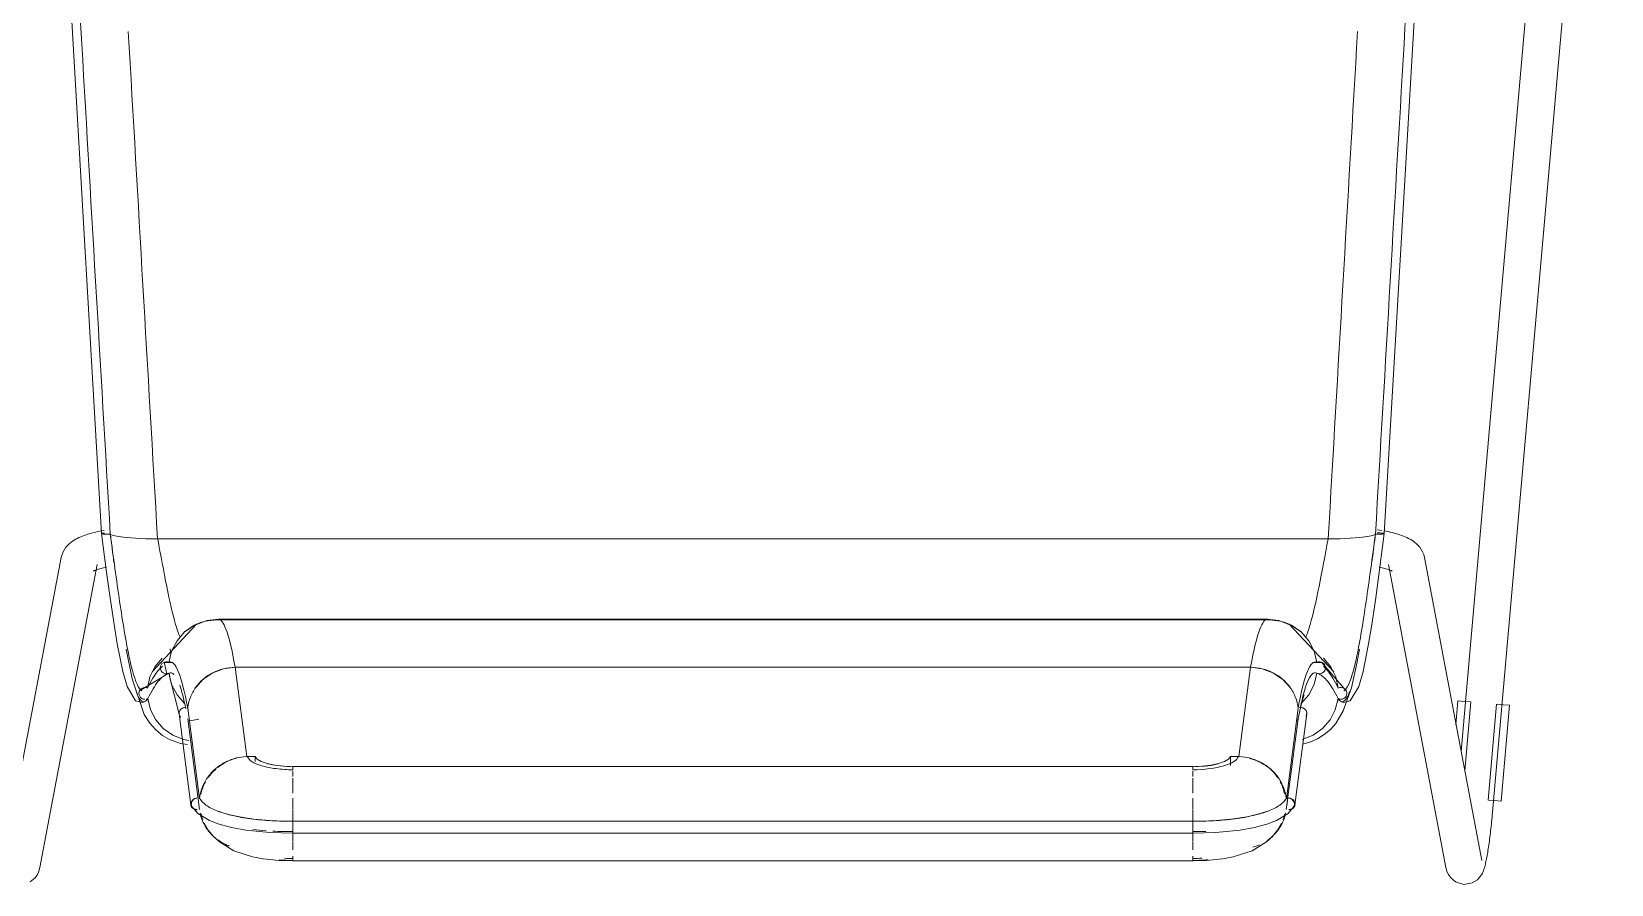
# Model space of a CAD drawing. Header units: millimetres. Extents: x 155927 to 326028, y -36033 to 97293.
# Drawn here: x 217622 to 218140, y 11463 to 11742 of the extents above; entities that cross this region are included whole.
import ezdxf

# ---------------------------------------------------------------- set-up
doc = ezdxf.new("R2010")
doc.units = ezdxf.units.MM
doc.header["$MEASUREMENT"] = 0
doc.layers.add('I-FURN', color=8, linetype='CONTINUOUS', lineweight=9)

msp = doc.modelspace()

# ---------------------------------------------------------------- linework, layer by layer
at = {"layer": 'I-FURN'}
for p, q in [((218127.88, 11930.92), (218090.58, 11506.42)), ((218100.88, 11486.55), (218139.83, 11929.87)), ((217645.16, 11577.84), (217625.88, 11909.75)), ((218065.4, 11577.84), (218084.68, 11909.75)), ((217643.23, 11578.34), (217643.89, 11578.49)), ((217643.89, 11578.49), (217644.57, 11578.62)), ((217644.57, 11578.62), (217645.27, 11578.75)), ((217645.27, 11578.75), (217645.97, 11578.86)), ((218063.87, 11578.97), (218063.15, 11579.07)), ((218064.59, 11578.86), (218063.87, 11578.97)), ((218065.99, 11578.62), (218065.29, 11578.75)), ((218066.67, 11578.49), (218065.99, 11578.62)), ((218067.33, 11578.34), (218066.67, 11578.49)), ((217633.03, 11572.66), (217633.51, 11573.35)), ((217633.51, 11573.35), (217634.02, 11573.95)), ((217634.02, 11573.95), (217634.55, 11574.47)), ((217634.55, 11574.47), (217635.08, 11574.92)), ((217635.08, 11574.92), (217635.61, 11575.32)), ((217635.61, 11575.32), (217636.14, 11575.68)), ((217636.14, 11575.68), (217636.68, 11576)), ((217636.68, 11576), (217637.22, 11576.29)), ((217637.22, 11576.29), (217637.77, 11576.57)), ((217637.77, 11576.57), (217638.33, 11576.82)), ((217638.33, 11576.82), (217638.9, 11577.05)), ((217638.9, 11577.05), (217639.48, 11577.27)), ((217639.48, 11577.27), (217640.08, 11577.48)), ((217640.08, 11577.48), (217640.68, 11577.67)), ((217640.68, 11577.67), (217641.3, 11577.86)), ((217641.3, 11577.86), (217641.93, 11578.03)), ((217641.93, 11578.03), (217642.57, 11578.19)), ((217642.57, 11578.19), (217643.23, 11578.34)), ((217645.16, 11577.84), (217645.22, 11577.89)), ((217645.23, 11577.89), (217645.17, 11577.84)), ((217645.17, 11577.84), (217646.72, 11565.98)), ((217645.22, 11577.89), (217645.37, 11577.93)), ((217645.37, 11577.93), (217645.23, 11577.89)), ((217645.7, 11577.99), (217645.41, 11577.94)), ((217645.41, 11577.94), (217645.7, 11577.99)), ((217645.43, 11577.73), (217645.73, 11577.69)), ((217645.73, 11577.69), (217645.43, 11577.73)), ((217646.08, 11578.02), (217645.7, 11577.99)), ((217645.7, 11577.99), (217646.08, 11578.02)), ((217645.73, 11577.69), (217646.12, 11577.66)), ((217646.11, 11577.66), (217645.73, 11577.69)), ((217646.57, 11577.64), (217646.11, 11577.66)), ((217646.12, 11577.66), (217646.57, 11577.64)), ((217646.57, 11577.64), (217647.06, 11577.63)), ((217647.06, 11577.63), (217646.57, 11577.64)), ((217647.06, 11577.63), (217647.56, 11577.63)), ((217647.56, 11577.63), (217647.06, 11577.63)), ((217647.56, 11577.63), (217648.03, 11577.65)), ((217648.03, 11577.65), (217647.56, 11577.63)), ((217648.93, 11577.25), (217648.03, 11577.65)), ((217648.03, 11577.65), (217648.93, 11577.25)), ((217650.67, 11576.88), (217648.93, 11577.25)), ((217648.93, 11577.25), (217650.68, 11576.88)), ((217653.14, 11576.57), (217650.68, 11576.88)), ((217650.68, 11576.88), (217653.17, 11576.57)), ((217656.23, 11576.33), (217653.17, 11576.57)), ((217653.17, 11576.57), (217656.28, 11576.33)), ((217659.75, 11576.18), (217656.27, 11576.33)), ((217656.28, 11576.33), (217659.81, 11576.18)), ((217663.5, 11576.12), (217659.81, 11576.18)), ((217659.81, 11576.18), (217663.58, 11576.12)), ((217663.58, 11576.12), (218046.98, 11576.12)), ((218047.06, 11576.12), (217663.58, 11576.12)), ((218046.98, 11576.12), (218050.75, 11576.18)), ((218050.75, 11576.18), (218047.06, 11576.12)), ((218050.75, 11576.18), (218054.28, 11576.33)), ((218054.29, 11576.33), (218050.81, 11576.18)), ((218054.28, 11576.33), (218057.39, 11576.57)), ((218057.39, 11576.57), (218054.33, 11576.33)), ((218057.39, 11576.57), (218059.88, 11576.88)), ((218059.88, 11576.88), (218057.42, 11576.57)), ((218059.88, 11576.88), (218061.63, 11577.25)), ((218061.63, 11577.25), (218059.89, 11576.88)), ((218062.53, 11577.65), (218061.63, 11577.25)), ((218061.63, 11577.25), (218062.53, 11577.65)), ((218062.53, 11577.65), (218063, 11577.63)), ((218063, 11577.63), (218062.53, 11577.65)), ((218063, 11577.63), (218063.5, 11577.63)), ((218063.5, 11577.63), (218063, 11577.63)), ((218063.54, 11578.05), (218063.04, 11578.05)), ((218063.04, 11578.05), (218063.54, 11578.05)), ((218063.5, 11577.63), (218063.99, 11577.64)), ((218063.99, 11577.64), (218063.5, 11577.63)), ((218064.03, 11578.04), (218063.54, 11578.05)), ((218063.54, 11578.05), (218064.03, 11578.04)), ((218065.39, 11577.84), (218063.84, 11565.98)), ((218063.99, 11577.64), (218064.44, 11577.66)), ((218064.45, 11577.66), (218063.99, 11577.64)), ((218064.48, 11578.02), (218064.03, 11578.04)), ((218064.03, 11578.04), (218064.48, 11578.02)), ((218064.44, 11577.66), (218064.83, 11577.69)), ((218064.83, 11577.69), (218064.45, 11577.66)), ((218064.86, 11577.99), (218064.48, 11578.02)), ((218064.48, 11578.02), (218064.86, 11577.99)), ((218064.83, 11577.69), (218065.13, 11577.73)), ((218065.13, 11577.73), (218064.83, 11577.69)), ((218065.15, 11577.94), (218064.86, 11577.99)), ((218064.86, 11577.99), (218065.15, 11577.94)), ((218065.13, 11577.73), (218065.32, 11577.78)), ((218065.33, 11577.78), (218065.13, 11577.73)), ((218065.33, 11577.89), (218065.15, 11577.94)), ((218065.15, 11577.94), (218065.34, 11577.89)), ((218065.32, 11577.78), (218065.39, 11577.84)), ((218065.39, 11577.84), (218065.33, 11577.89)), ((218065.4, 11577.84), (218065.33, 11577.78)), ((218065.34, 11577.89), (218065.4, 11577.84)), ((218067.99, 11578.19), (218067.33, 11578.34)), ((218068.63, 11578.03), (218067.99, 11578.19)), ((218069.26, 11577.86), (218068.63, 11578.03)), ((218069.88, 11577.67), (218069.26, 11577.86)), ((218070.48, 11577.48), (218069.88, 11577.67)), ((218071.08, 11577.27), (218070.48, 11577.48)), ((218071.66, 11577.05), (218071.08, 11577.27)), ((218072.23, 11576.82), (218071.66, 11577.05)), ((218072.79, 11576.57), (218072.23, 11576.82)), ((218073.34, 11576.29), (218072.79, 11576.57)), ((218073.88, 11576), (218073.34, 11576.29)), ((218074.42, 11575.68), (218073.88, 11576)), ((218074.95, 11575.32), (218074.42, 11575.68)), ((218075.48, 11574.92), (218074.95, 11575.32)), ((218076.01, 11574.47), (218075.48, 11574.92)), ((218076.54, 11573.95), (218076.01, 11574.47)), ((218077.05, 11573.35), (218076.54, 11573.95)), ((218077.53, 11572.66), (218077.05, 11573.35)), ((217631.97, 11569.99), (217613.16, 11470.7)), ((217631.97, 11569.99), (217632.23, 11570.98)), ((217632.23, 11570.98), (217632.59, 11571.87)), ((217632.59, 11571.87), (217633.03, 11572.66)), ((218077.97, 11571.87), (218077.53, 11572.66)), ((218078.33, 11570.98), (218077.97, 11571.87)), ((218078.59, 11569.99), (218078.33, 11570.98)), ((218097.4, 11470.7), (218078.59, 11569.99)), ((217624.95, 11468.47), (217643.76, 11567.76)), ((217642.54, 11565.53), (217642.57, 11565.54)), ((217642.57, 11565.54), (217642.64, 11565.59)), ((217642.64, 11565.59), (217642.73, 11565.63)), ((217642.73, 11565.63), (217642.88, 11565.71)), ((217642.88, 11565.71), (217643.07, 11565.8)), ((217643.07, 11565.8), (217643.31, 11565.89)), ((217643.31, 11565.89), (217643.57, 11565.99)), ((217643.57, 11565.99), (217643.88, 11566.1)), ((217643.88, 11566.1), (217644.21, 11566.21)), ((217644.21, 11566.21), (217644.58, 11566.31)), ((217644.58, 11566.31), (217644.97, 11566.42)), ((217644.97, 11566.42), (217645.4, 11566.53)), ((217645.4, 11566.53), (217645.84, 11566.63)), ((217645.84, 11566.63), (217646.31, 11566.73)), ((217646.31, 11566.73), (217646.8, 11566.83)), ((217646.72, 11565.98), (217648.07, 11556.05)), ((218063.84, 11565.98), (218062.49, 11556.05)), ((218064.25, 11566.73), (218063.76, 11566.83)), ((218064.72, 11566.63), (218064.25, 11566.73)), ((218065.16, 11566.53), (218064.72, 11566.63)), ((218065.59, 11566.42), (218065.16, 11566.53)), ((218065.98, 11566.31), (218065.59, 11566.42)), ((218066.35, 11566.21), (218065.98, 11566.31)), ((218066.68, 11566.1), (218066.35, 11566.21)), ((218066.99, 11565.99), (218066.68, 11566.1)), ((218066.8, 11567.76), (218085.61, 11468.47)), ((218067.25, 11565.89), (218066.99, 11565.99)), ((218067.49, 11565.8), (218067.25, 11565.89)), ((218067.68, 11565.71), (218067.49, 11565.8)), ((218067.83, 11565.63), (218067.68, 11565.71)), ((218067.92, 11565.59), (218067.83, 11565.63)), ((218067.99, 11565.54), (218067.92, 11565.59)), ((218068.02, 11565.53), (218067.99, 11565.54)), ((217648.07, 11556.05), (217649.26, 11548.03)), ((218062.49, 11556.05), (218061.3, 11548.03)), ((217649.26, 11548.03), (217650.29, 11541.72)), ((217661.71, 11532.5), (217676.31, 11548.2)), ((217675.53, 11547.78), (217672.39, 11545.61)), ((217672.39, 11545.6), (217675.53, 11547.77)), ((217675.21, 11547.6), (217679.68, 11549.33)), ((217679.1, 11549.15), (217675.53, 11547.78)), ((217675.53, 11547.77), (217679.1, 11549.14)), ((217676.31, 11548.2), (217678.24, 11548.9)), ((217679.1, 11549.14), (217682.89, 11549.62)), ((217682.89, 11549.62), (217679.1, 11549.15)), ((217679.68, 11549.33), (217683.43, 11549.77)), ((217682.89, 11549.62), (218027.67, 11549.62)), ((218027.67, 11549.62), (217682.89, 11549.62)), ((217722.33, 11549.77), (217683.43, 11549.77)), ((218027.13, 11549.77), (217722.33, 11549.77)), ((218030.88, 11549.33), (218027.13, 11549.77)), ((218027.67, 11549.62), (218031.46, 11549.14)), ((218031.46, 11549.15), (218027.67, 11549.62)), ((218035.35, 11547.6), (218030.88, 11549.33)), ((218035.03, 11547.78), (218031.46, 11549.15)), ((218031.46, 11549.14), (218035.03, 11547.77)), ((218034.25, 11548.2), (218032.32, 11548.9)), ((218048.85, 11532.5), (218034.25, 11548.2)), ((218038.17, 11545.61), (218035.03, 11547.78)), ((218035.03, 11547.77), (218038.17, 11545.6)), ((218061.3, 11548.03), (218060.27, 11541.72)), ((217669.88, 11542.74), (217668.13, 11539.34)), ((217668.13, 11539.34), (217669.89, 11542.73)), ((217672.39, 11545.61), (217669.88, 11542.74)), ((217669.89, 11542.73), (217672.39, 11545.6)), ((218040.68, 11542.74), (218038.17, 11545.61)), ((218038.17, 11545.6), (218040.67, 11542.73)), ((218040.67, 11542.73), (218042.43, 11539.34)), ((218042.43, 11539.34), (218040.68, 11542.74)), ((217650.29, 11541.72), (217652.09, 11532.7)), ((217653.27, 11539.92), (217655.17, 11530.26)), ((217668.13, 11539.34), (217667.24, 11535.63)), ((218043.32, 11535.63), (218042.43, 11539.34)), ((218056.55, 11535.86), (218057.29, 11539.92)), ((218060.27, 11541.72), (218058.47, 11532.7)), ((217652.09, 11532.7), (217653.5, 11527.7)), ((217657.6, 11526.31), (217666.99, 11532.02)), ((217662.65, 11534.18), (217661.01, 11530.85)), ((217661.02, 11530.85), (217662.66, 11534.17)), ((217665.05, 11537.01), (217662.65, 11534.18)), ((217662.66, 11534.18), (217665.05, 11537.01)), ((217664.46, 11534.37), (217664.39, 11533.87)), ((217664.39, 11533.87), (217664.46, 11533.38)), ((217664.4, 11533.87), (217664.46, 11534.36)), ((217664.46, 11533.38), (217664.4, 11533.87)), ((217664.46, 11534.36), (217664.65, 11534.83)), ((217664.65, 11534.83), (217664.46, 11534.37)), ((217664.65, 11532.92), (217664.46, 11533.38)), ((217664.46, 11533.38), (217664.65, 11532.92)), ((217664.65, 11534.83), (217664.95, 11535.23)), ((217664.94, 11535.23), (217664.65, 11534.83)), ((217664.95, 11532.52), (217664.65, 11532.92)), ((217664.65, 11532.92), (217664.94, 11532.52)), ((217665.33, 11535.54), (217664.94, 11535.23)), ((217664.94, 11532.52), (217665.33, 11532.2)), ((217664.95, 11535.23), (217665.33, 11535.54)), ((217665.33, 11532.21), (217664.95, 11532.52)), ((217665.78, 11535.75), (217665.33, 11535.54)), ((217665.33, 11535.54), (217665.78, 11535.74)), ((217665.78, 11532.01), (217665.33, 11532.21)), ((217665.33, 11532.2), (217665.78, 11532)), ((217665.42, 11535.6), (217668.3, 11535.64)), ((217665.72, 11535.73), (217666.56, 11531.84)), ((217665.78, 11535.74), (217666.27, 11535.83)), ((217666.27, 11535.83), (217665.78, 11535.75)), ((217666.27, 11531.92), (217665.78, 11532.01)), ((217665.78, 11532), (217666.27, 11531.92)), ((217666.27, 11535.83), (217666.77, 11535.79)), ((217666.77, 11535.79), (217666.27, 11535.83)), ((217666.77, 11531.96), (217666.27, 11531.92)), ((217666.27, 11531.92), (217666.77, 11531.96)), ((217666.77, 11535.79), (217667.24, 11535.63)), ((217667.24, 11535.63), (217666.77, 11535.79)), ((217667.24, 11532.12), (217666.77, 11531.96)), ((217666.77, 11531.96), (217667.24, 11532.12)), ((217667.24, 11532.12), (217668.13, 11528.41)), ((217667.59, 11530.27), (217667.27, 11532.14)), ((217681.61, 11532.23), (217678.49, 11530.15)), ((217685.15, 11533.54), (217681.61, 11532.23)), ((217688.92, 11534.02), (217685.15, 11533.54)), ((217692.78, 11504.74), (217688.92, 11534.02)), ((217688.92, 11534.02), (218021.64, 11534.02)), ((218021.64, 11534.02), (217688.92, 11534.02)), ((218021.64, 11534.02), (218017.78, 11504.74)), ((218025.41, 11533.54), (218021.64, 11534.02)), ((218028.95, 11532.23), (218025.41, 11533.54)), ((218032.07, 11530.15), (218028.95, 11532.23)), ((218045.14, 11535.6), (218042.26, 11535.64)), ((218042.43, 11528.41), (218043.32, 11532.12)), ((218043.32, 11535.63), (218043.79, 11535.79)), ((218043.79, 11535.79), (218043.32, 11535.63)), ((218043.79, 11531.96), (218043.32, 11532.12)), ((218043.32, 11532.12), (218043.79, 11531.96)), ((218044, 11531.84), (218043.57, 11532.02)), ((218043.79, 11535.79), (218044.29, 11535.83)), ((218044.29, 11535.83), (218043.79, 11535.79)), ((218044.29, 11531.92), (218043.79, 11531.96)), ((218043.79, 11531.96), (218044.29, 11531.92)), ((218044.29, 11535.83), (218044.78, 11535.74)), ((218044.78, 11535.75), (218044.29, 11535.83)), ((218044.78, 11532.01), (218044.29, 11531.92)), ((218044.29, 11531.92), (218044.78, 11532)), ((218045.23, 11535.54), (218044.78, 11535.75)), ((218044.78, 11535.74), (218045.23, 11535.54)), ((218045.23, 11532.21), (218044.78, 11532.01)), ((218044.78, 11532), (218045.23, 11532.2)), ((218052.96, 11526.31), (218044.84, 11535.73)), ((218045.23, 11535.54), (218045.61, 11535.23)), ((218045.62, 11535.23), (218045.23, 11535.54)), ((218045.61, 11532.52), (218045.23, 11532.21)), ((218045.23, 11532.2), (218045.62, 11532.52)), ((218045.51, 11537.01), (218047.9, 11534.17)), ((218047.91, 11534.18), (218045.51, 11537.01)), ((218045.61, 11535.23), (218045.91, 11534.83)), ((218045.91, 11532.92), (218045.61, 11532.52)), ((218045.91, 11534.83), (218045.62, 11535.23)), ((218045.62, 11532.52), (218045.91, 11532.92)), ((218045.91, 11534.83), (218046.1, 11534.36)), ((218046.1, 11534.37), (218045.91, 11534.83)), ((218046.1, 11533.38), (218045.91, 11532.92)), ((218045.91, 11532.92), (218046.1, 11533.38)), ((218046.17, 11533.87), (218046.1, 11534.37)), ((218046.1, 11534.36), (218046.16, 11533.87)), ((218046.16, 11533.87), (218046.1, 11533.38)), ((218046.1, 11533.38), (218046.17, 11533.87)), ((218047.9, 11534.17), (218049.54, 11530.85)), ((218049.55, 11530.85), (218047.91, 11534.18)), ((218054.66, 11527.34), (218056.55, 11535.86)), ((218058.47, 11532.7), (218057.06, 11527.7)), ((217653.5, 11527.7), (217656.27, 11523.07)), ((217655.17, 11530.26), (217659.16, 11518.55)), ((217657.93, 11526.8), (217657.64, 11526.4)), ((217657.65, 11526.4), (217657.94, 11526.8)), ((217658.31, 11527.12), (217657.93, 11526.8)), ((217657.94, 11526.8), (217658.31, 11527.12)), ((217658.31, 11527.12), (217658.76, 11527.33)), ((217658.76, 11527.33), (217658.31, 11527.12)), ((217658.76, 11527.33), (217659.25, 11527.42)), ((217659.25, 11527.42), (217658.76, 11527.33)), ((217659.25, 11527.42), (217659.75, 11527.39)), ((217659.75, 11527.39), (217659.25, 11527.42)), ((217659.75, 11527.39), (217660.23, 11527.24)), ((217660.23, 11527.24), (217659.75, 11527.39)), ((217660.23, 11527.24), (217661.02, 11530.85)), ((217661.01, 11530.85), (217660.23, 11527.24)), ((217670.56, 11518.66), (217667.59, 11530.27)), ((217668.13, 11528.41), (217669.88, 11525.01)), ((217678.49, 11530.15), (217676.01, 11527.41)), ((218034.55, 11527.41), (218032.07, 11530.15)), ((218040.68, 11525.01), (218042.43, 11528.41)), ((218049.54, 11530.85), (218050.33, 11527.24)), ((218050.33, 11527.24), (218049.55, 11530.85)), ((218050.33, 11527.24), (218050.81, 11527.39)), ((218050.81, 11527.39), (218050.33, 11527.24)), ((218050.81, 11527.39), (218051.31, 11527.42)), ((218051.31, 11527.42), (218050.81, 11527.39)), ((218051.31, 11527.42), (218051.8, 11527.33)), ((218051.8, 11527.33), (218051.31, 11527.42)), ((218051.8, 11527.33), (218052.25, 11527.12)), ((218052.25, 11527.12), (218051.8, 11527.33)), ((218051.99, 11519.71), (218054.66, 11527.34)), ((218052.25, 11527.12), (218052.62, 11526.8)), ((218052.63, 11526.8), (218052.25, 11527.12)), ((218052.62, 11526.8), (218052.91, 11526.4)), ((218052.92, 11526.4), (218052.63, 11526.8)), ((218057.06, 11527.7), (218054.29, 11523.07)), ((217656.27, 11523.07), (217658.46, 11522.53)), ((217657.46, 11525.94), (217657.4, 11525.45)), ((217657.4, 11525.45), (217657.47, 11524.97)), ((217657.41, 11525.45), (217657.46, 11525.94)), ((217657.48, 11524.97), (217657.41, 11525.45)), ((217657.46, 11525.94), (217657.65, 11526.4)), ((217657.64, 11526.4), (217657.46, 11525.94)), ((217657.47, 11524.97), (217657.67, 11524.52)), ((217657.67, 11524.52), (217657.48, 11524.97)), ((217657.97, 11524.12), (217657.67, 11524.52)), ((217657.67, 11524.52), (217657.97, 11524.12)), ((217658.36, 11523.82), (217657.97, 11524.12)), ((217657.97, 11524.12), (217658.36, 11523.81)), ((217658.82, 11523.62), (217658.36, 11523.82)), ((217658.36, 11523.81), (217658.81, 11523.62)), ((217658.46, 11522.53), (217659.37, 11522.83)), ((217658.81, 11523.62), (217659.31, 11523.54)), ((217659.31, 11523.55), (217658.82, 11523.62)), ((217660.28, 11523.75), (217659.81, 11523.59)), ((217659.81, 11523.59), (217660.28, 11523.75)), ((217660.43, 11522.8), (217660.28, 11523.75)), ((217660.28, 11523.75), (217661.18, 11520.12)), ((217669.88, 11525.01), (217672.39, 11522.14)), ((218038.41, 11522.61), (218037.04, 11516.32)), ((218038.17, 11522.14), (218040.68, 11525.01)), ((218039.17, 11525.04), (218038.41, 11522.61)), ((218049.38, 11520.12), (218050.28, 11523.75)), ((218050.28, 11523.75), (218050.13, 11522.8)), ((218050.75, 11523.59), (218050.28, 11523.75)), ((218050.28, 11523.75), (218050.75, 11523.59)), ((218051.25, 11523.55), (218050.75, 11523.59)), ((218050.75, 11523.59), (218051.25, 11523.54)), ((218052.1, 11522.53), (218051.19, 11522.83)), ((218051.74, 11523.62), (218051.25, 11523.55)), ((218051.25, 11523.54), (218051.75, 11523.62)), ((218052.2, 11523.82), (218051.74, 11523.62)), ((218051.75, 11523.62), (218052.2, 11523.81)), ((218054.29, 11523.07), (218052.1, 11522.53)), ((218052.59, 11524.12), (218052.2, 11523.82)), ((218052.2, 11523.81), (218052.59, 11524.12)), ((218052.89, 11524.52), (218052.59, 11524.12)), ((218052.59, 11524.12), (218052.89, 11524.52)), ((218052.81, 11526.58), (218052.93, 11526.37)), ((218053.08, 11524.97), (218052.89, 11524.52)), ((218052.89, 11524.52), (218053.09, 11524.97)), ((218052.91, 11526.4), (218053.1, 11525.94)), ((218053.1, 11525.94), (218052.92, 11526.4)), ((218053.15, 11525.45), (218053.08, 11524.97)), ((218053.09, 11524.97), (218053.16, 11525.45)), ((218053.1, 11525.94), (218053.15, 11525.45)), ((218053.16, 11525.45), (218053.1, 11525.94)), ((218089.55, 11523.05), (218088.85, 11515.16)), ((218089.55, 11523.05), (218091.59, 11522.87)), ((218091.59, 11522.87), (218093.65, 11522.69)), ((218091.79, 11500.08), (218093.78, 11522.68)), ((218102.22, 11521.94), (218099.46, 11490.53)), ((218102.35, 11521.93), (218104.41, 11521.75)), ((218106.46, 11521.57), (218103.7, 11490.16)), ((218104.41, 11521.75), (218106.46, 11521.57)), ((217659.16, 11518.55), (217660.98, 11515.72)), ((217661.18, 11520.12), (217662.92, 11516.8)), ((217662.92, 11516.8), (217665.4, 11513.98)), ((217670.6, 11519.44), (217670.53, 11518.97)), ((217670.53, 11518.97), (217670.6, 11518.5)), ((217674.4, 11488.96), (217670.55, 11518.74)), ((217670.79, 11519.88), (217670.6, 11519.44)), ((217670.6, 11518.5), (217670.79, 11518.06)), ((217671.08, 11520.26), (217670.79, 11519.88)), ((217670.79, 11518.06), (217671.08, 11517.68)), ((217671.47, 11520.57), (217671.08, 11520.26)), ((217671.92, 11520.76), (217671.47, 11520.57)), ((217672.41, 11520.84), (217671.92, 11520.76)), ((217672.91, 11520.8), (217672.41, 11520.84)), ((217673.38, 11520.64), (217677.22, 11490.94)), ((217677.24, 11487.4), (217673.4, 11517.1)), ((217673.52, 11516.32), (217677.01, 11517)), ((218037.16, 11517.1), (218033.32, 11487.4)), ((218037.18, 11520.64), (218033.34, 11490.94)), ((218040.01, 11518.74), (218036.16, 11488.96)), ((218038.15, 11520.84), (218037.65, 11520.8)), ((218038.64, 11520.76), (218038.15, 11520.84)), ((218039.09, 11520.57), (218038.64, 11520.76)), ((218039.48, 11520.26), (218039.09, 11520.57)), ((218039.77, 11519.88), (218039.48, 11520.26)), ((218039.96, 11519.44), (218039.77, 11519.88)), ((218039.77, 11518.06), (218039.96, 11518.5)), ((218040.03, 11518.97), (218039.96, 11519.44)), ((218039.96, 11518.5), (218040.03, 11518.97)), ((218045.16, 11513.98), (218047.64, 11516.8)), ((218047.64, 11516.8), (218049.38, 11520.12)), ((218049.49, 11515.6), (218051.99, 11519.71)), ((217660.98, 11515.72), (217662.97, 11513.48)), ((217662.97, 11513.48), (217665.14, 11511.7)), ((217665.14, 11511.7), (217667.41, 11510.36)), ((217665.4, 11513.98), (217668.49, 11511.8)), ((217668.49, 11511.8), (217672, 11510.4)), ((218038.56, 11510.4), (218042.07, 11511.8)), ((218042.07, 11511.8), (218045.16, 11513.98)), ((218043.57, 11510.57), (218045.77, 11511.95)), ((218045.77, 11511.95), (218047.75, 11513.63)), ((218047.75, 11513.63), (218049.49, 11515.6)), ((217667.41, 11510.36), (217671.01, 11509.06)), ((217671.01, 11509.06), (217673.28, 11508.77)), ((217673.75, 11510.04), (217672, 11510.41)), ((217672, 11510.4), (217673.74, 11510.03)), ((218038.7, 11508.89), (218041.21, 11509.55)), ((218041.21, 11509.55), (218043.57, 11510.57)), ((217695.5, 11504.81), (217692.78, 11504.74)), ((217695.5, 11504.81), (217695.5, 11503.15)), ((217696.14, 11503.95), (217695.5, 11504.81)), ((217697.49, 11503.16), (217696.14, 11503.95)), ((217699.47, 11502.49), (217697.49, 11503.16)), ((217701.97, 11501.98), (217699.47, 11502.49)), ((217704.82, 11501.66), (217701.97, 11501.98)), ((217707.85, 11501.55), (217704.82, 11501.66)), ((218002.71, 11501.55), (217707.85, 11501.55)), ((217707.85, 11501.49), (218002.71, 11501.49)), ((218005.74, 11501.66), (218002.71, 11501.55)), ((218008.59, 11501.98), (218005.74, 11501.66)), ((218011.09, 11502.49), (218008.59, 11501.98)), ((218013.07, 11503.16), (218011.09, 11502.49)), ((218014.42, 11503.95), (218013.07, 11503.16)), ((218015.06, 11504.81), (218014.42, 11503.95)), ((218015.06, 11501.8), (218015.06, 11504.81)), ((218017.78, 11504.74), (218015.06, 11504.81)), ((217707.85, 11498.23), (217707.85, 11499.97)), ((217707.85, 11495.18), (217707.85, 11497.64)), ((218002.71, 11499.97), (218002.71, 11498.23)), ((218002.71, 11497.64), (218002.71, 11495.18)), ((217676.47, 11493.37), (217676.79, 11490.93)), ((217707.85, 11495.14), (217707.85, 11494.94)), ((217707.85, 11492.82), (217707.85, 11494.95)), ((217707.85, 11487.63), (217707.85, 11491.19)), ((218002.71, 11494.94), (218002.71, 11495.14)), ((218002.71, 11494.95), (218002.71, 11492.82)), ((218002.71, 11491.19), (218002.71, 11487.63)), ((218034.09, 11493.37), (218033.47, 11488.59)), ((218101.65, 11490.34), (218099.59, 11490.52)), ((217674.76, 11488.46), (217676.65, 11486.08)), ((217676.65, 11486.08), (217680.48, 11483.78)), ((217683.18, 11486.92), (217686.62, 11485.82)), ((217686.62, 11485.82), (217691.05, 11484.86)), ((217707.85, 11487.44), (217707.85, 11483.62)), ((217707.85, 11483.62), (217707.85, 11487.44)), ((218002.71, 11483.62), (218002.71, 11487.44)), ((218002.71, 11487.44), (218002.71, 11483.62)), ((218020.54, 11485.05), (218024.04, 11485.85)), ((218024.04, 11485.85), (218026.86, 11486.73)), ((218026.86, 11486.73), (218027.38, 11486.92)), ((218033.91, 11486.08), (218030.08, 11483.78)), ((218035.8, 11488.46), (218033.91, 11486.08)), ((218100.73, 11484.89), (218100.8, 11485.64)), ((218100.8, 11485.64), (218100.87, 11486.39)), ((218100.87, 11486.39), (218100.88, 11486.55)), ((218103.7, 11490.16), (218101.65, 11490.34)), ((217678.78, 11482.97), (217680.12, 11480.7)), ((217680.12, 11480.7), (217681.79, 11478.63)), ((217680.48, 11483.78), (217683.65, 11482.58)), ((217683.65, 11482.58), (217687.69, 11481.5)), ((217687.69, 11481.5), (217692.41, 11480.64)), ((217691.05, 11484.86), (217695.07, 11484.26)), ((217692.41, 11480.64), (217700.29, 11479.84)), ((217695.07, 11484.26), (217701.63, 11483.73)), ((217701.63, 11483.73), (217707.85, 11483.65)), ((218002.71, 11483.65), (217707.85, 11483.65)), ((217707.85, 11479.69), (217707.85, 11483.54)), ((217707.85, 11483.54), (217707.85, 11483.32)), ((217707.85, 11483.32), (217707.85, 11482.99)), ((217707.85, 11482.99), (217707.85, 11482.57)), ((217707.85, 11482.57), (217707.85, 11482.1)), ((217707.85, 11482.1), (217707.85, 11481.6)), ((217707.85, 11481.6), (217707.85, 11481.1)), ((217707.85, 11481.1), (217707.85, 11480.65)), ((217707.85, 11480.65), (217707.85, 11480.26)), ((217707.85, 11480.26), (217707.85, 11479.96)), ((218002.71, 11483.65), (218009.12, 11483.74)), ((218002.71, 11483.65), (218002.71, 11479.69)), ((218002.71, 11483.54), (218002.71, 11483.65)), ((218002.71, 11483.32), (218002.71, 11483.54)), ((218002.71, 11482.99), (218002.71, 11483.32)), ((218002.71, 11482.57), (218002.71, 11482.99)), ((218002.71, 11482.1), (218002.71, 11482.57)), ((218002.71, 11481.6), (218002.71, 11482.1)), ((218002.71, 11481.1), (218002.71, 11481.6)), ((218002.71, 11480.65), (218002.71, 11481.1)), ((218002.71, 11480.26), (218002.71, 11480.65)), ((218002.71, 11479.96), (218002.71, 11480.26)), ((218009.12, 11483.74), (218015.1, 11484.22)), ((218018.15, 11480.64), (218010.27, 11479.84)), ((218015.1, 11484.22), (218020.54, 11485.05)), ((218022.87, 11481.5), (218018.15, 11480.64)), ((218026.91, 11482.58), (218022.87, 11481.5)), ((218030.08, 11483.78), (218026.91, 11482.58)), ((218030.44, 11480.7), (218028.77, 11478.63)), ((218031.78, 11482.97), (218030.44, 11480.7)), ((218100.19, 11479.77), (218100.27, 11480.48)), ((218100.27, 11480.48), (218100.35, 11481.2)), ((218100.35, 11481.2), (218100.43, 11481.93)), ((218100.43, 11481.93), (218100.51, 11482.66)), ((218100.51, 11482.66), (218100.58, 11483.4)), ((218100.58, 11483.4), (218100.66, 11484.14)), ((218100.66, 11484.14), (218100.73, 11484.89)), ((217681.79, 11478.63), (217683.76, 11476.8)), ((217683.76, 11476.8), (217688.48, 11473.93)), ((217700.29, 11479.84), (217707.85, 11479.69)), ((217707.85, 11479.96), (217707.85, 11479.76)), ((217707.85, 11479.93), (217707.85, 11476.91)), ((217707.85, 11476.92), (217707.85, 11479.93)), ((217707.85, 11479.76), (217707.85, 11479.69)), ((217707.85, 11479.69), (218002.71, 11479.69)), ((217707.85, 11474.17), (217707.85, 11476.75)), ((218002.71, 11479.76), (218002.71, 11479.96)), ((218002.71, 11476.91), (218002.71, 11479.93)), ((218002.71, 11479.93), (218002.71, 11476.92)), ((218010.27, 11479.84), (218002.71, 11479.69)), ((218002.71, 11479.69), (218002.71, 11479.76)), ((218002.71, 11476.75), (218002.71, 11474.17)), ((218026.8, 11476.8), (218022.08, 11473.93)), ((218028.77, 11478.63), (218026.8, 11476.8)), ((218099.48, 11474.54), (218099.57, 11475.14)), ((218099.57, 11475.14), (218099.66, 11475.76)), ((218099.66, 11475.76), (218099.75, 11476.4)), ((218099.75, 11476.4), (218099.84, 11477.05)), ((218099.84, 11477.05), (218099.93, 11477.71)), ((218099.93, 11477.71), (218100.02, 11478.39)), ((218100.02, 11478.39), (218100.1, 11479.07)), ((218100.1, 11479.07), (218100.19, 11479.77)), ((217688.48, 11473.93), (217694.63, 11471.9)), ((217694.63, 11471.9), (217698.13, 11471.25)), ((217698.13, 11471.25), (217703.34, 11470.73)), ((217703.34, 11470.73), (217707.85, 11470.65)), ((217707.85, 11470.67), (217707.85, 11472.14)), ((217707.85, 11470.82), (217707.85, 11470.65)), ((217707.85, 11470.65), (218002.71, 11470.65)), ((218002.71, 11472.14), (218002.71, 11470.67)), ((218002.71, 11470.65), (218002.71, 11470.82)), ((218007.22, 11470.73), (218002.71, 11470.65)), ((218012.43, 11471.25), (218007.22, 11470.73)), ((218015.93, 11471.9), (218012.43, 11471.25)), ((218022.08, 11473.93), (218015.93, 11471.9)), ((218098.53, 11469.48), (218098.63, 11469.91)), ((218098.63, 11469.91), (218098.73, 11470.35)), ((218098.73, 11470.35), (218098.83, 11470.81)), ((218098.83, 11470.81), (218098.92, 11471.29)), ((218098.92, 11471.29), (218099.02, 11471.79)), ((218099.02, 11471.79), (218099.11, 11472.3)), ((218099.11, 11472.3), (218099.2, 11472.83)), ((218099.2, 11472.83), (218099.3, 11473.39)), ((218099.3, 11473.39), (218099.39, 11473.95)), ((218099.39, 11473.95), (218099.48, 11474.54)), ((217621.81, 11463.71), (217623.39, 11465.03)), ((217623.39, 11465.03), (217624.14, 11466.11)), ((217624.14, 11466.11), (217624.51, 11466.91)), ((217624.51, 11466.91), (217624.72, 11467.53)), ((217624.72, 11467.53), (217624.86, 11468.05)), ((217624.86, 11468.05), (217624.95, 11468.47)), ((218085.7, 11468.05), (218085.61, 11468.47)), ((218085.84, 11467.53), (218085.7, 11468.05)), ((218086.05, 11466.91), (218085.84, 11467.53)), ((218086.42, 11466.11), (218086.05, 11466.91)), ((218087.17, 11465.03), (218086.42, 11466.11)), ((218088.75, 11463.71), (218087.17, 11465.03)), ((218095.91, 11464.4), (218096.77, 11465.31)), ((218096.77, 11465.31), (218097.25, 11466.01)), ((218097.25, 11466.01), (218097.55, 11466.57)), ((218097.55, 11466.57), (218097.77, 11467.05)), ((218097.77, 11467.05), (218097.94, 11467.47)), ((218097.94, 11467.47), (218098.08, 11467.88)), ((218098.08, 11467.88), (218098.2, 11468.27)), ((218098.2, 11468.27), (218098.32, 11468.67)), ((218098.32, 11468.67), (218098.43, 11469.07)), ((218098.43, 11469.07), (218098.53, 11469.48)), ((218088.75, 11463.71), (218091.5, 11462.87)), ((218091.5, 11462.87), (218094.26, 11463.36)), ((218094.26, 11463.36), (218095.91, 11464.4))]:
    msp.add_line(p, q, dxfattribs=at)
for centre, major_axis, ratio, start_param, end_param in [((217689.05, 11518.95), (15.78, 0), 0.955139, 1.579038, 2.545717), ((218021.51, 11518.95), (15.78, 0), 0.955139, 0.595876, 1.562553), ((217689.05, 11518.95), (15.78, 0), 0.955139, 2.545839, 2.787386), ((218021.51, 11518.95), (15.78, 0), 0.955139, 0.354206, 0.595753), ((217689.05, 11518.95), (15.78, 0), 0.955139, 2.787556, 3.029056), ((218021.51, 11518.95), (15.78, 0), 0.955139, 0.112537, 0.354036), ((217672.5, 11518.97), (1.96, 0), 0.955139, 1.359855, 3.903556), ((218038.06, 11518.97), (1.96, 0), 0.955139, 5.775592, 8.064923), ((217707.85, 11486.4), (0, 15.75), 0.000004, 0.290246, 0.472486), ((218002.71, 11486.4), (0, 15.75), 0.000004, 5.8107, 5.99294), ((217707.85, 11474.93), (12.4, 0), 0.287441, 4.492176, 4.712389), ((218002.71, 11474.93), (12.4, 0), 0.287441, 4.712389, 4.950404)]:
    msp.add_ellipse(centre, major_axis=major_axis, ratio=ratio, start_param=start_param, end_param=end_param, dxfattribs=at)
for points in [[(217628.71, 11909.65), (217631.93, 11854.24), (217638.37, 11743.48), (217644.81, 11632.89), (217648.03, 11577.65)], [(218081.85, 11909.65), (218078.63, 11854.24), (218072.19, 11743.48), (218065.75, 11632.89), (218062.53, 11577.65)], [(217663.5, 11576.12), (217660.31, 11631.48), (217657.11, 11686.9), (217653.92, 11742.36)], [(218056.65, 11742.36), (218053.45, 11686.9), (218050.25, 11631.48), (218047.06, 11576.12)], [(217649.23, 11568.28), (217648.84, 11571.38), (217648.44, 11574.51), (217648.05, 11577.64)], [(218061.35, 11568.48), (218061.7, 11571.2), (218062.05, 11573.95), (218062.4, 11576.7)], [(217683.43, 11549.77), (217683.25, 11549.77), (217683.07, 11549.72), (217682.89, 11549.62)], [(218027.67, 11549.62), (218027.49, 11549.72), (218027.31, 11549.77), (218027.13, 11549.77)], [(217667.8, 11538.69), (217667.74, 11539.15), (217667.68, 11539.62), (217667.63, 11540.09)], [(217673.38, 11520.64), (217672.35, 11526.15), (217670.31, 11534.21), (217668.26, 11536.18), (217667.24, 11535.63)], [(217668.87, 11531.7), (217668.33, 11532.27), (217667.78, 11532.41), (217667.24, 11532.12)], [(218037.18, 11520.64), (218038.21, 11526.15), (218040.25, 11534.21), (218042.3, 11536.18), (218043.32, 11535.63)], [(217672.75, 11520.43), (217672.09, 11523.56), (217671.43, 11526.48), (217670.77, 11528.2)], [(217692.78, 11504.74), (217691.49, 11504.7), (217688.99, 11504.34), (217685.39, 11502.93), (217682.24, 11500.74), (217679.71, 11497.9), (217677.95, 11494.56), (217677.37, 11492.18), (217677.22, 11490.94)], [(217707.85, 11500.43), (217705.96, 11500.46), (217702.22, 11500.72), (217697.43, 11501.68), (217694.1, 11503.07), (217693.16, 11504.17), (217693.03, 11504.73)], [(217699.48, 11502.44), (217701.53, 11501.9), (217704.25, 11501.61), (217707.02, 11501.52)], [(218017.53, 11504.73), (218017.27, 11503.62), (218013.89, 11501.45), (218006.49, 11500.48), (218002.71, 11500.43)], [(218003.54, 11501.5), (218006.32, 11501.56), (218009.47, 11501.83), (218011.08, 11502.44)], [(218033.34, 11490.94), (218033.19, 11492.18), (218032.61, 11494.56), (218030.85, 11497.9), (218028.32, 11500.74), (218025.17, 11502.93), (218021.57, 11504.34), (218019.07, 11504.7), (218017.78, 11504.74)], [(218021.31, 11504.19), (218022.41, 11503.9), (218023.45, 11503.48), (218024.49, 11502.98)], [(218024.87, 11502.8), (218027.12, 11501.6), (218029.36, 11499.97), (218030.5, 11497.82)], [(217677.68, 11492.46), (217677.99, 11493.85), (217678.5, 11495.21), (217679.19, 11496.47)], [(217680.06, 11497.82), (217680.77, 11498.85), (217681.63, 11499.76), (217682.59, 11500.58)], [(218031.36, 11496.45), (218032.05, 11495.2), (218032.46, 11493.83), (218032.79, 11492.45)], [(217683.01, 11486.98), (217681.55, 11487.55), (217679.09, 11488.82), (217677.78, 11490.22), (217677.42, 11490.95)], [(218033.14, 11490.95), (218032.78, 11490.22), (218031.47, 11488.82), (218027.77, 11486.92), (218022.7, 11485.39), (218016.56, 11484.28), (218009.7, 11483.65), (218005.05, 11483.58), (218002.71, 11483.62)], [(218033.6, 11491.1), (218033.69, 11491.11), (218033.85, 11491.13), (218034.02, 11491.13), (218034.1, 11491.13)], [(217678.31, 11484.06), (217678.05, 11484.72), (217677.89, 11485.39), (217677.74, 11486.08)], [(218032.85, 11485.99), (218032.7, 11485.33), (218032.5, 11484.69), (218032.26, 11484.05)], [(217699.05, 11480.47), (217697.57, 11480.58), (217696.12, 11480.72), (217694.7, 11480.9)], [(217707.85, 11480.22), (217705.63, 11480.18), (217703.43, 11480.22), (217701.25, 11480.33)], [(218006.97, 11480.24), (218005.56, 11480.2), (218004.14, 11480.2), (218002.71, 11480.22)], [(218022.31, 11475.1), (218023.06, 11475.3), (218023.79, 11475.56), (218024.51, 11475.87)], [(217707.85, 11470.74), (217706.28, 11470.74), (217704.77, 11470.81), (217703.34, 11470.95)], [(218007.68, 11470.96), (218006.09, 11470.81), (218004.42, 11470.74), (218002.71, 11470.74)]]:
    msp.add_open_spline(points, degree=3, dxfattribs=at)
for points, knots in [([(217658.4, 11526.36), (217657.99, 11526.55), (217656.57, 11528.15), (217654.13, 11536.45), (217651.08, 11554.89), (217649.05, 11570.1), (217648.03, 11577.65)], [0.1500589, 0.1500589, 0.1500589, 0.1500589, 0.25, 0.5, 0.75, 1, 1, 1, 1]), ([(217670.88, 11543.85), (217670.39, 11545), (217668.93, 11549.24), (217666.5, 11559.95), (217664.55, 11570.73), (217663.58, 11576.12)], [0.375, 0.375, 0.375, 0.375, 0.5, 0.75, 1, 1, 1, 1]), ([(218046.98, 11576.12), (218046.01, 11570.73), (218044.06, 11559.95), (218041.63, 11549.24), (218040.17, 11545), (218039.68, 11543.85)], [0, 0, 0, 0, 0.25, 0.5, 0.625, 0.625, 0.625, 0.625]), ([(218052.16, 11526.36), (218052.57, 11526.55), (218053.99, 11528.15), (218056.43, 11536.45), (218059.48, 11554.89), (218061.51, 11570.1), (218062.53, 11577.65)], [0.1500588, 0.1500588, 0.1500588, 0.1500588, 0.25, 0.5, 0.75, 1, 1, 1, 1]), ([(217688.92, 11534.02), (217687.92, 11539.75), (217686.09, 11547.39), (217684.25, 11549.77), (217683.43, 11549.77)], [0, 0, 0, 0, 0.5, 0.9107153, 0.9107153, 0.9107153, 0.9107153]), ([(218027.13, 11549.77), (218026.31, 11549.77), (218024.47, 11547.39), (218022.64, 11539.75), (218021.64, 11534.02)], [0.0892846, 0.0892846, 0.0892846, 0.0892846, 0.5, 1, 1, 1, 1]), ([(217665.11, 11534.37), (217664.65, 11533.97), (217663.02, 11532.3), (217661.4, 11529.65), (217660.23, 11527.24)], [0.3036932, 0.3036932, 0.3036932, 0.3036932, 0.5, 1, 1, 1, 1]), ([(218037.88, 11520.74), (218038.67, 11524.45), (218040.48, 11530.94), (218042.3, 11532.67), (218043.32, 11532.12)], [0.1122148, 0.1122148, 0.1122148, 0.1122148, 0.5, 1, 1, 1, 1]), ([(218045.45, 11534.37), (218045.91, 11533.97), (218047.54, 11532.3), (218049.16, 11529.65), (218050.33, 11527.24)], [0.303693, 0.303693, 0.303693, 0.303693, 0.5, 1, 1, 1, 1]), ([(217666.56, 11531.84), (217665.62, 11531.37), (217663.53, 11529.58), (217661.44, 11526.15), (217660.28, 11523.75)], [0.0974617, 0.0974617, 0.0974617, 0.0974617, 0.5, 1, 1, 1, 1]), ([(218044, 11531.84), (218044.94, 11531.37), (218047.03, 11529.58), (218049.12, 11526.15), (218050.28, 11523.75)], [0.0974621, 0.0974621, 0.0974621, 0.0974621, 0.5, 1, 1, 1, 1]), ([(217660.28, 11523.75), (217659.25, 11522.2), (217658, 11522.42), (217656.74, 11525.33), (217656.51, 11525.96)], [0, 0, 0, 0, 0.25, 0.3070827, 0.3070827, 0.3070827, 0.3070827]), ([(218050.28, 11523.75), (218051.31, 11522.2), (218052.59, 11522.43), (218053.87, 11525.45), (218054.13, 11526.17)], [0, 0, 0, 0, 0.25, 0.3133981, 0.3133981, 0.3133981, 0.3133981]), ([(217683.24, 11501.19), (217684, 11501.8), (217685.9, 11503.01), (217688.01, 11503.94), (217689.25, 11504.19)], [-0.461753, -0.461753, -0.461753, -0.461753, -0.3333333, -0.1666667, -0.1666667, -0.1666667, -0.1666667]), ([(217676.37, 11491.12), (217676.22, 11491.12), (217676, 11491.09), (217675.71, 11491.01), (217675.44, 11490.9), (217675.13, 11490.7), (217674.81, 11490.39), (217674.57, 11490.02), (217674.44, 11489.67), (217674.39, 11489.36), (217674.39, 11489.08), (217674.42, 11488.82), (217674.49, 11488.57), (217674.61, 11488.32), (217674.8, 11488.02), (217675.12, 11487.71), (217675.52, 11487.5), (217675.87, 11487.4), (217676.13, 11487.36), (217676.3, 11487.35), (217676.37, 11487.35)], [0.1111111, 0.1111111, 0.1111111, 0.1111111, 0.1666667, 0.1944444, 0.2222222, 0.2777778, 0.3333333, 0.3888889, 0.4444444, 0.4791667, 0.5138889, 0.5486111, 0.5833333, 0.6180556, 0.6527778, 0.7222222, 0.7916667, 0.8263889, 0.8611111, 0.8888889, 0.8888889, 0.8888889, 0.8888889]), ([(217676.46, 11487.37), (217676.29, 11487.38), (217676.01, 11487.42), (217675.62, 11487.56), (217675.21, 11487.82), (217674.75, 11488.34), (217674.5, 11489.2), (217674.73, 11489.99), (217675.12, 11490.52), (217675.51, 11490.84), (217675.81, 11490.98), (217675.97, 11491.03)], [-0.875, -0.875, -0.875, -0.875, -0.8125, -0.765625, -0.71875, -0.625, -0.5, -0.375, -0.3125, -0.25, -0.1875, -0.1875, -0.1875, -0.1875]), ([(218034.19, 11487.36), (218034.34, 11487.35), (218034.56, 11487.37), (218034.85, 11487.44), (218035.12, 11487.54), (218035.43, 11487.72), (218035.75, 11488.01), (218035.99, 11488.37), (218036.12, 11488.72), (218036.17, 11489.03), (218036.17, 11489.3), (218036.14, 11489.57), (218036.07, 11489.82), (218035.95, 11490.07), (218035.76, 11490.38), (218035.44, 11490.71), (218035.04, 11490.94), (218034.69, 11491.06), (218034.32, 11491.13), (218033.87, 11491.12), (218033.52, 11491.02), (218033.34, 11490.94)], [0.1111111, 0.1111111, 0.1111111, 0.1111111, 0.1666667, 0.1944444, 0.2222222, 0.2777778, 0.3333333, 0.3888889, 0.4444444, 0.4791667, 0.5138889, 0.5486111, 0.5833333, 0.6180556, 0.6527778, 0.7222222, 0.7916667, 0.8263889, 0.8611111, 0.9305556, 1, 1, 1, 1]), ([(218034.59, 11491.03), (218034.71, 11490.99), (218034.94, 11490.9), (218035.35, 11490.62), (218035.81, 11490.07), (218036.06, 11489.2), (218035.83, 11488.42), (218035.44, 11487.91), (218035.05, 11487.61), (218034.6, 11487.42), (218034.27, 11487.38), (218034.1, 11487.37)], [-0.8125, -0.8125, -0.8125, -0.8125, -0.765625, -0.71875, -0.625, -0.5, -0.375, -0.3125, -0.25, -0.1875, -0.125, -0.125, -0.125, -0.125]), ([(217677.45, 11486.19), (217677.61, 11485.46), (217678.17, 11483.58), (217679.72, 11480.75), (217681.4, 11478.92), (217682.35, 11478.14)], [0.0634811, 0.0634811, 0.0634811, 0.0634811, 0.1666667, 0.3333333, 0.5, 0.5, 0.5, 0.5]), ([(217707.85, 11483.62), (217705.51, 11483.58), (217700.85, 11483.65), (217694.01, 11484.28), (217687.9, 11485.37), (217684.68, 11486.38), (217683.19, 11486.92)], [0.0000052, 0.0000052, 0.0000052, 0.0000052, 0.1666667, 0.3333333, 0.5, 0.6602535, 0.6602535, 0.6602535, 0.6602535]), ([(218027.06, 11477.27), (218027.46, 11477.55), (218028.83, 11478.58), (218030.83, 11480.75), (218032.44, 11483.6), (218032.91, 11485.54), (218033.08, 11486.31)], [0.434972, 0.434972, 0.434972, 0.434972, 0.5, 0.6666667, 0.8333333, 0.9407177, 0.9407177, 0.9407177, 0.9407177]), ([(217683.23, 11477.47), (217683.93, 11476.96), (217685.16, 11476.26), (217686.46, 11475.65), (217686.97, 11475.45)], [0.5498312, 0.5498312, 0.5498312, 0.5498312, 0.6666667, 0.739481, 0.739481, 0.739481, 0.739481])]:
    msp.add_open_spline(points, degree=3, knots=knots, dxfattribs=at)

doc.saveas('drawing.dxf')
